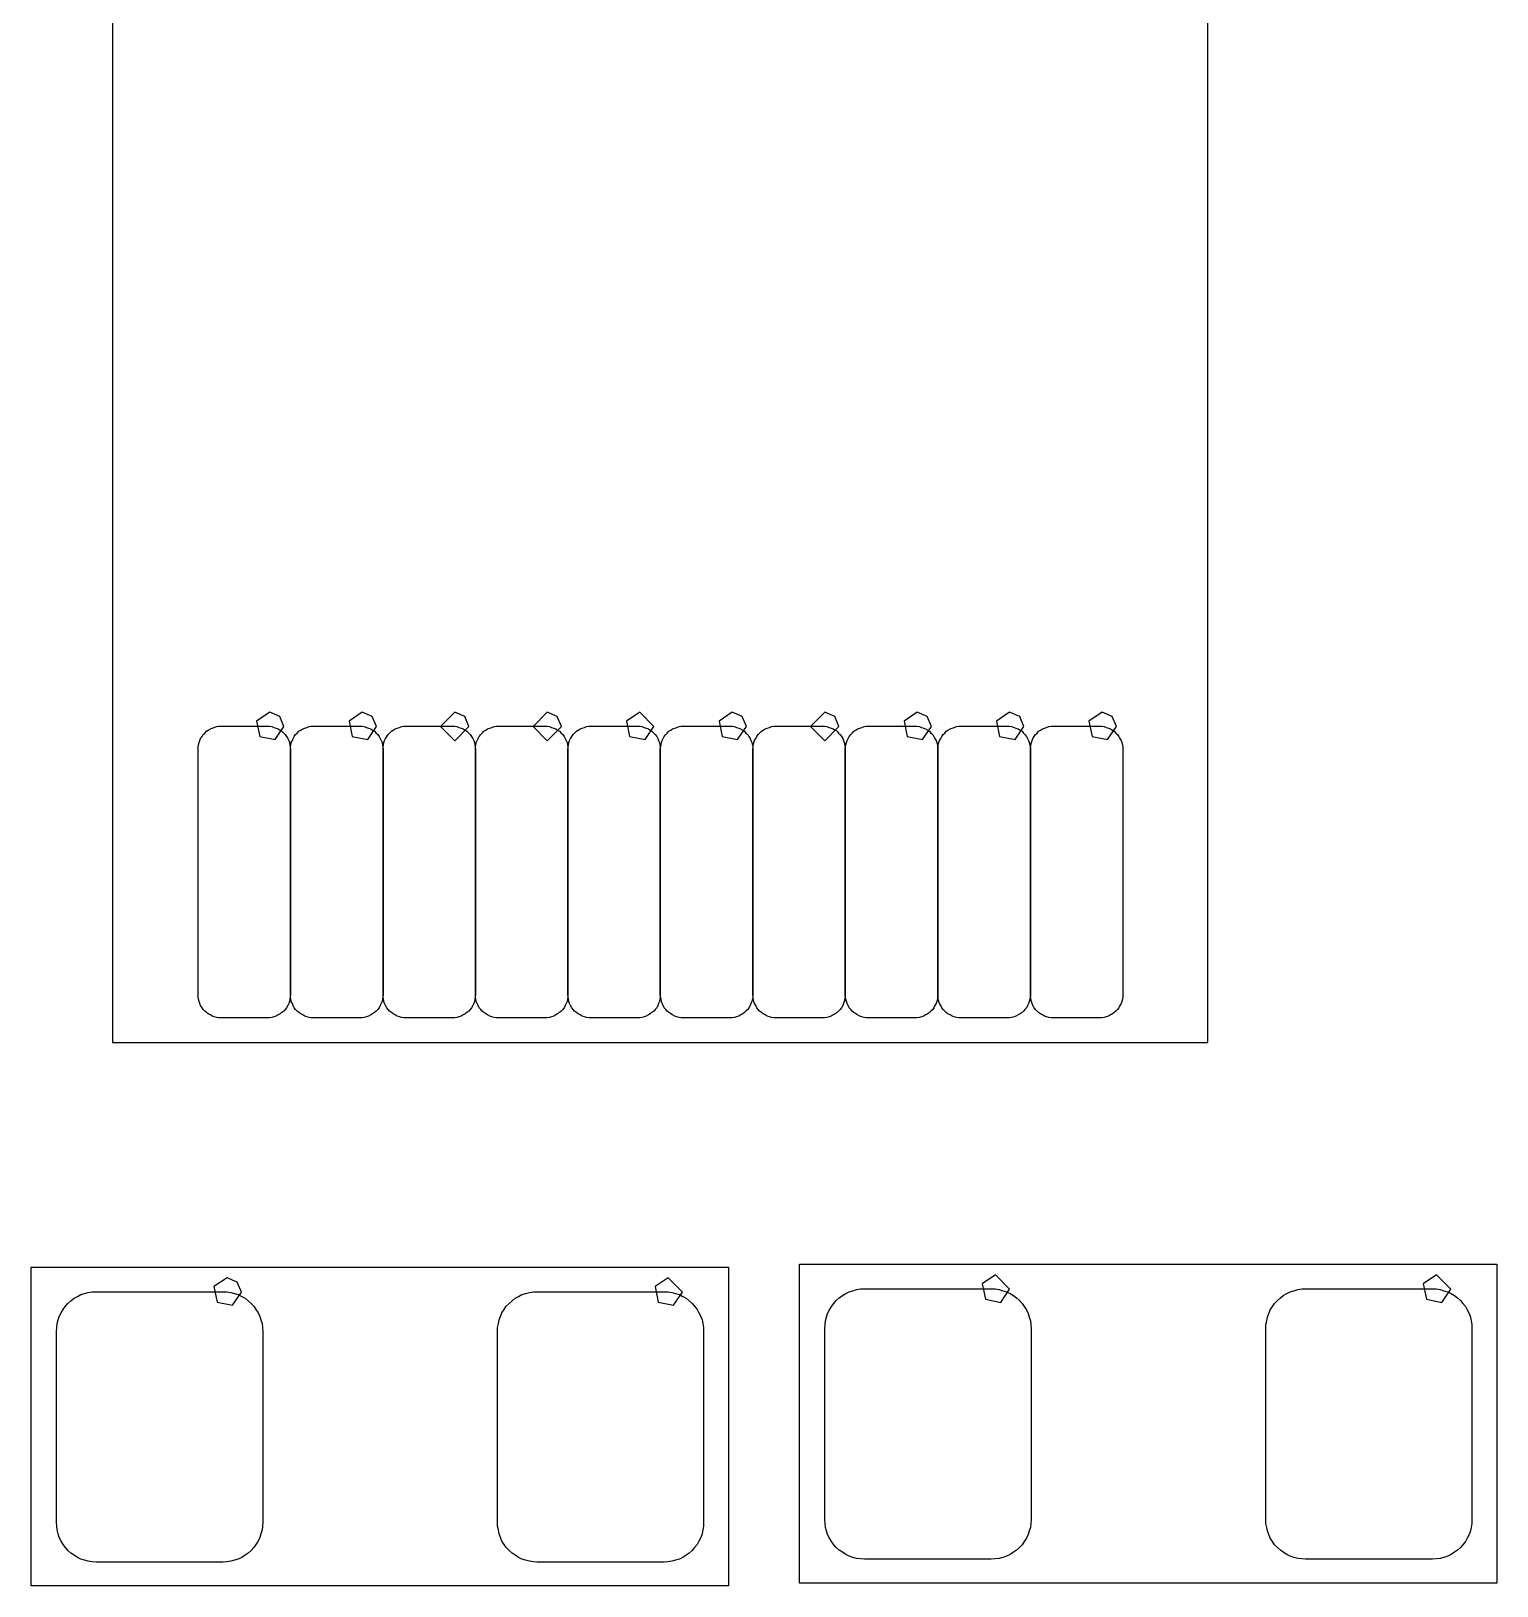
# Model space of a CAD drawing. Extents: x 114 to 258, y 8 to 198.
# Drawn here: x 138.73 to 149.03, y 160.79 to 171.72 of the extents above; entities that cross this region are included whole.
import ezdxf

# ---------------------------------------------------------------- set-up
doc = ezdxf.new("R2010")
doc.units = 0

msp = doc.modelspace()

# ---------------------------------------------------------------- linework, layer by layer
at = {"layer": 'Layer 1', "color": 7}
for points in [[(139.29868, 174.01012), (139.29868, 164.60958)], [(146.99742, 164.60958), (146.99742, 174.01012)], [(140.404596, 166.930556), (140.312208, 166.868824), (140.333885, 166.759845), (140.442864, 166.738168), (140.504596, 166.830556), (140.475307, 166.901267), (140.404596, 166.930556), (140.404596, 166.930556)], [(141.054582, 166.930556), (140.962194, 166.868824), (140.983871, 166.759845), (141.09285, 166.738168), (141.154582, 166.830556), (141.125293, 166.901267), (141.054582, 166.930556), (141.054582, 166.930556)], [(141.704822, 166.930556), (141.604822, 166.830556), (141.704822, 166.730556), (141.804822, 166.830556), (141.775533, 166.901267), (141.704822, 166.930556), (141.704822, 166.930556)], [(142.354808, 166.930556), (142.254808, 166.830556), (142.354808, 166.730556), (142.454808, 166.830556), (142.425519, 166.901267), (142.354808, 166.930556), (142.354808, 166.930556)], [(143.004794, 166.930556), (142.912406, 166.868824), (142.934083, 166.759845), (143.043062, 166.738168), (143.104794, 166.830556), (143.004794, 166.930556), (143.004794, 166.930556)], [(143.65478, 166.930556), (143.562392, 166.868824), (143.584069, 166.759845), (143.693048, 166.738168), (143.75478, 166.830556), (143.725491, 166.901267), (143.65478, 166.930556), (143.65478, 166.930556)], [(144.304766, 166.930556), (144.204766, 166.830556), (144.304766, 166.730556), (144.404766, 166.830556), (144.375477, 166.901267), (144.304766, 166.930556), (144.304766, 166.930556)], [(144.954752, 166.930556), (144.862364, 166.868824), (144.884041, 166.759845), (144.99302, 166.738168), (145.054752, 166.830556), (145.025463, 166.901267), (144.954752, 166.930556), (144.954752, 166.930556)], [(145.604738, 166.930556), (145.51235, 166.868824), (145.534027, 166.759845), (145.643006, 166.738168), (145.704738, 166.830556), (145.675449, 166.901267), (145.604738, 166.930556), (145.604738, 166.930556)], [(146.254724, 166.930556), (146.162336, 166.868824), (146.184013, 166.759845), (146.292992, 166.738168), (146.354724, 166.830556), (146.325435, 166.901267), (146.254724, 166.930556), (146.254724, 166.930556)], [(139.93622, 166.77366), (139.94892, 166.78382)], [(139.94892, 166.78382), (139.95908, 166.79652)], [(139.95908, 166.79652), (139.97178, 166.80414)], [(139.97178, 166.80414), (139.98702, 166.8143)], [(139.98702, 166.8143), (139.99972, 166.81938)], [(139.99972, 166.81938), (140.01496, 166.82446)], [(140.01496, 166.82446), (140.0302, 166.82954)], [(140.0302, 166.82954), (140.04544, 166.83208)], [(140.04544, 166.83208), (140.06322, 166.83208)], [(140.06322, 166.83208), (140.38834, 166.83208)], [(140.38834, 166.83208), (140.40358, 166.83208)], [(140.40358, 166.83208), (140.41882, 166.82954)], [(140.41882, 166.82954), (140.43406, 166.82446)], [(140.43406, 166.82446), (140.4493, 166.81938)], [(140.4493, 166.81938), (140.46454, 166.8143)], [(140.46454, 166.8143), (140.47724, 166.80414)], [(140.47724, 166.80414), (140.48994, 166.79652)], [(140.48994, 166.79652), (140.50264, 166.78382)], [(140.50264, 166.78382), (140.5128, 166.77366)], [(140.58646, 166.77366), (140.59662, 166.78382)], [(140.59662, 166.78382), (140.60932, 166.79652)], [(140.60932, 166.79652), (140.62202, 166.80414)], [(140.62202, 166.80414), (140.63726, 166.8143)], [(140.63726, 166.8143), (140.64996, 166.81938)], [(140.64996, 166.81938), (140.6652, 166.82446)], [(140.6652, 166.82446), (140.68044, 166.82954)], [(140.68044, 166.82954), (140.69568, 166.83208)], [(140.69568, 166.83208), (140.71346, 166.83208)], [(140.71346, 166.83208), (141.03858, 166.83208)], [(141.03858, 166.83208), (141.05382, 166.83208)], [(141.05382, 166.83208), (141.06906, 166.82954)], [(141.06906, 166.82954), (141.0843, 166.82446)], [(141.0843, 166.82446), (141.09954, 166.81938)], [(141.09954, 166.81938), (141.11478, 166.8143)], [(141.11478, 166.8143), (141.12748, 166.80414)], [(141.12748, 166.80414), (141.14018, 166.79652)], [(141.14018, 166.79652), (141.15288, 166.78382)], [(141.15288, 166.78382), (141.16304, 166.77366)], [(141.2367, 166.77366), (141.24686, 166.78382)], [(141.24686, 166.78382), (141.25956, 166.79652)], [(141.25956, 166.79652), (141.27226, 166.80414)], [(141.27226, 166.80414), (141.28496, 166.8143)], [(141.28496, 166.8143), (141.3002, 166.81938)], [(141.3002, 166.81938), (141.31544, 166.82446)], [(141.31544, 166.82446), (141.33068, 166.82954)], [(141.33068, 166.82954), (141.34592, 166.83208)], [(141.34592, 166.83208), (141.3637, 166.83208)], [(141.3637, 166.83208), (141.68882, 166.83208)], [(141.68882, 166.83208), (141.70406, 166.83208)], [(141.70406, 166.83208), (141.7193, 166.82954)], [(141.7193, 166.82954), (141.73454, 166.82446)], [(141.73454, 166.82446), (141.74978, 166.81938)], [(141.74978, 166.81938), (141.76502, 166.8143)], [(141.76502, 166.8143), (141.77772, 166.80414)], [(141.77772, 166.80414), (141.79042, 166.79652)], [(141.79042, 166.79652), (141.80312, 166.78382)], [(141.80312, 166.78382), (141.81328, 166.77366)], [(141.88694, 166.77366), (141.8971, 166.78382)], [(141.8971, 166.78382), (141.9098, 166.79652)], [(141.9098, 166.79652), (141.9225, 166.80414)], [(141.9225, 166.80414), (141.9352, 166.8143)], [(141.9352, 166.8143), (141.95044, 166.81938)], [(141.95044, 166.81938), (141.96568, 166.82446)], [(141.96568, 166.82446), (141.98092, 166.82954)], [(141.98092, 166.82954), (141.99616, 166.83208)], [(141.99616, 166.83208), (142.0114, 166.83208)], [(142.0114, 166.83208), (142.33652, 166.83208)], [(142.33652, 166.83208), (142.3543, 166.83208)], [(142.3543, 166.83208), (142.36954, 166.82954)], [(142.36954, 166.82954), (142.38478, 166.82446)], [(142.38478, 166.82446), (142.40002, 166.81938)], [(142.40002, 166.81938), (142.41526, 166.8143)], [(142.41526, 166.8143), (142.42796, 166.80414)], [(142.42796, 166.80414), (142.44066, 166.79652)], [(142.44066, 166.79652), (142.45336, 166.78382)], [(142.45336, 166.78382), (142.46352, 166.77366)], [(142.53718, 166.77366), (142.54734, 166.78382)], [(142.54734, 166.78382), (142.56004, 166.79652)], [(142.56004, 166.79652), (142.57274, 166.80414)], [(142.57274, 166.80414), (142.58544, 166.8143)], [(142.58544, 166.8143), (142.60068, 166.81938)], [(142.60068, 166.81938), (142.61592, 166.82446)], [(142.61592, 166.82446), (142.63116, 166.82954)], [(142.63116, 166.82954), (142.6464, 166.83208)], [(142.6464, 166.83208), (142.66164, 166.83208)], [(142.66164, 166.83208), (142.98676, 166.83208)], [(142.98676, 166.83208), (143.00454, 166.83208)], [(143.00454, 166.83208), (143.01978, 166.82954)], [(143.01978, 166.82954), (143.03502, 166.82446)], [(143.03502, 166.82446), (143.05026, 166.81938)], [(143.05026, 166.81938), (143.0655, 166.8143)], [(143.0655, 166.8143), (143.0782, 166.80414)], [(143.0782, 166.80414), (143.0909, 166.79652)], [(143.0909, 166.79652), (143.1036, 166.78382)], [(143.1036, 166.78382), (143.11376, 166.77366)], [(143.18742, 166.77366), (143.19758, 166.78382)], [(143.19758, 166.78382), (143.21028, 166.79652)], [(143.21028, 166.79652), (143.22298, 166.80414)], [(143.22298, 166.80414), (143.23568, 166.8143)], [(143.23568, 166.8143), (143.25092, 166.81938)], [(143.25092, 166.81938), (143.26616, 166.82446)], [(143.26616, 166.82446), (143.2814, 166.82954)], [(143.2814, 166.82954), (143.29664, 166.83208)], [(143.29664, 166.83208), (143.31188, 166.83208)], [(143.31188, 166.83208), (143.637, 166.83208)], [(143.637, 166.83208), (143.65478, 166.83208)], [(143.65478, 166.83208), (143.67002, 166.82954)], [(143.67002, 166.82954), (143.68526, 166.82446)], [(143.68526, 166.82446), (143.7005, 166.81938)], [(143.7005, 166.81938), (143.7132, 166.8143)], [(143.7132, 166.8143), (143.72844, 166.80414)], [(143.72844, 166.80414), (143.74114, 166.79652)], [(143.74114, 166.79652), (143.7513, 166.78382)], [(143.7513, 166.78382), (143.764, 166.77366)], [(143.83766, 166.77366), (143.84782, 166.78382)], [(143.84782, 166.78382), (143.86052, 166.79652)], [(143.86052, 166.79652), (143.87322, 166.80414)], [(143.87322, 166.80414), (143.88592, 166.8143)], [(143.88592, 166.8143), (143.90116, 166.81938)], [(143.90116, 166.81938), (143.9164, 166.82446)], [(143.9164, 166.82446), (143.93164, 166.82954)], [(143.93164, 166.82954), (143.94688, 166.83208)], [(143.94688, 166.83208), (143.96212, 166.83208)], [(143.96212, 166.83208), (144.28724, 166.83208)], [(144.28724, 166.83208), (144.30248, 166.83208)], [(144.30248, 166.83208), (144.32026, 166.82954)], [(144.32026, 166.82954), (144.3355, 166.82446)], [(144.3355, 166.82446), (144.35074, 166.81938)], [(144.35074, 166.81938), (144.36344, 166.8143)], [(144.36344, 166.8143), (144.37868, 166.80414)], [(144.37868, 166.80414), (144.39138, 166.79652)], [(144.39138, 166.79652), (144.40154, 166.78382)], [(144.40154, 166.78382), (144.41424, 166.77366)], [(144.4879, 166.77366), (144.49806, 166.78382)], [(144.49806, 166.78382), (144.51076, 166.79652)], [(144.51076, 166.79652), (144.52346, 166.80414)], [(144.52346, 166.80414), (144.53616, 166.8143)], [(144.53616, 166.8143), (144.5514, 166.81938)], [(144.5514, 166.81938), (144.56664, 166.82446)], [(144.56664, 166.82446), (144.58188, 166.82954)], [(144.58188, 166.82954), (144.59712, 166.83208)], [(144.59712, 166.83208), (144.61236, 166.83208)], [(144.61236, 166.83208), (144.93748, 166.83208)], [(144.93748, 166.83208), (144.95272, 166.83208)], [(144.95272, 166.83208), (144.9705, 166.82954)], [(144.9705, 166.82954), (144.98574, 166.82446)], [(144.98574, 166.82446), (145.00098, 166.81938)], [(145.00098, 166.81938), (145.01368, 166.8143)], [(145.01368, 166.8143), (145.02892, 166.80414)], [(145.02892, 166.80414), (145.04162, 166.79652)], [(145.04162, 166.79652), (145.05178, 166.78382)], [(145.05178, 166.78382), (145.06448, 166.77366)], [(145.13814, 166.77366), (145.1483, 166.78382)], [(145.1483, 166.78382), (145.15846, 166.79652)], [(145.15846, 166.79652), (145.17116, 166.80414)], [(145.17116, 166.80414), (145.1864, 166.8143)], [(145.1864, 166.8143), (145.20164, 166.81938)], [(145.20164, 166.81938), (145.21434, 166.82446)], [(145.21434, 166.82446), (145.23212, 166.82954)], [(145.23212, 166.82954), (145.24736, 166.83208)], [(145.24736, 166.83208), (145.2626, 166.83208)], [(145.2626, 166.83208), (145.58772, 166.83208)], [(145.58772, 166.83208), (145.60296, 166.83208)], [(145.60296, 166.83208), (145.6182, 166.82954)], [(145.6182, 166.82954), (145.63598, 166.82446)], [(145.63598, 166.82446), (145.64868, 166.81938)], [(145.64868, 166.81938), (145.66392, 166.8143)], [(145.66392, 166.8143), (145.67916, 166.80414)], [(145.67916, 166.80414), (145.69186, 166.79652)], [(145.69186, 166.79652), (145.70202, 166.78382)], [(145.70202, 166.78382), (145.71218, 166.77366)], [(145.78584, 166.77366), (145.79854, 166.78382)], [(145.79854, 166.78382), (145.8087, 166.79652)], [(145.8087, 166.79652), (145.8214, 166.80414)], [(145.8214, 166.80414), (145.83664, 166.8143)], [(145.83664, 166.8143), (145.84934, 166.81938)], [(145.84934, 166.81938), (145.86458, 166.82446)], [(145.86458, 166.82446), (145.87982, 166.82954)], [(145.87982, 166.82954), (145.8976, 166.83208)], [(145.8976, 166.83208), (145.91284, 166.83208)], [(145.91284, 166.83208), (146.23796, 166.83208)], [(146.23796, 166.83208), (146.2532, 166.83208)], [(146.2532, 166.83208), (146.26844, 166.82954)], [(146.26844, 166.82954), (146.28368, 166.82446)], [(146.28368, 166.82446), (146.29892, 166.81938)], [(146.29892, 166.81938), (146.31416, 166.8143)], [(146.31416, 166.8143), (146.32686, 166.80414)], [(146.32686, 166.80414), (146.33956, 166.79652)], [(146.33956, 166.79652), (146.35226, 166.78382)], [(146.35226, 166.78382), (146.36242, 166.77366)], [(139.90066, 166.68476), (139.9032, 166.70254)], [(139.90066, 166.66952), (139.90066, 166.68476)], [(139.9032, 166.70254), (139.90828, 166.71778)], [(139.90828, 166.71778), (139.91336, 166.73302)], [(139.91336, 166.73302), (139.91844, 166.74572)], [(139.91844, 166.74572), (139.9286, 166.76096)], [(139.9286, 166.76096), (139.93622, 166.77366)], [(140.5128, 166.77366), (140.52296, 166.76096)], [(140.52296, 166.76096), (140.53058, 166.74572)], [(140.53058, 166.74572), (140.5382, 166.73302)], [(140.5382, 166.73302), (140.54328, 166.71778)], [(140.54328, 166.71778), (140.54582, 166.70254)], [(140.54582, 166.70254), (140.54836, 166.68476)], [(140.54836, 166.68476), (140.5509, 166.66952)], [(140.5509, 166.68476), (140.55344, 166.70254)], [(140.5509, 166.66952), (140.5509, 166.68476)], [(140.55344, 166.70254), (140.55598, 166.71778)], [(140.55598, 166.71778), (140.5636, 166.73302)], [(140.5636, 166.73302), (140.56868, 166.74572)], [(140.56868, 166.74572), (140.5763, 166.76096)], [(140.5763, 166.76096), (140.58646, 166.77366)], [(141.16304, 166.77366), (141.1732, 166.76096)], [(141.1732, 166.76096), (141.18082, 166.74572)], [(141.18082, 166.74572), (141.18844, 166.73302)], [(141.18844, 166.73302), (141.19352, 166.71778)], [(141.19352, 166.71778), (141.19606, 166.70254)], [(141.19606, 166.70254), (141.1986, 166.68476)], [(141.1986, 166.68476), (141.20114, 166.66952)], [(141.20114, 166.68476), (141.20368, 166.70254)], [(141.20114, 166.66952), (141.20114, 166.68476)], [(141.20368, 166.70254), (141.20622, 166.71778)], [(141.20622, 166.71778), (141.2113, 166.73302)], [(141.2113, 166.73302), (141.21892, 166.74572)], [(141.21892, 166.74572), (141.22654, 166.76096)], [(141.22654, 166.76096), (141.2367, 166.77366)], [(141.81328, 166.77366), (141.82344, 166.76096)], [(141.82344, 166.76096), (141.83106, 166.74572)], [(141.83106, 166.74572), (141.83868, 166.73302)], [(141.83868, 166.73302), (141.84376, 166.71778)], [(141.84376, 166.71778), (141.8463, 166.70254)], [(141.8463, 166.70254), (141.84884, 166.68476)], [(141.84884, 166.68476), (141.85138, 166.66952)], [(141.85138, 166.68476), (141.85392, 166.70254)], [(141.85138, 166.66952), (141.85138, 166.68476)], [(141.85392, 166.70254), (141.85646, 166.71778)], [(141.85646, 166.71778), (141.86154, 166.73302)], [(141.86154, 166.73302), (141.86916, 166.74572)], [(141.86916, 166.74572), (141.87678, 166.76096)], [(141.87678, 166.76096), (141.88694, 166.77366)], [(142.46352, 166.77366), (142.47368, 166.76096)], [(142.47368, 166.76096), (142.4813, 166.74572)], [(142.4813, 166.74572), (142.48892, 166.73302)], [(142.48892, 166.73302), (142.494, 166.71778)], [(142.494, 166.71778), (142.49654, 166.70254)], [(142.49654, 166.70254), (142.49908, 166.68476)], [(142.49908, 166.66952), (142.50162, 166.68476)], [(142.49908, 166.68476), (142.49908, 166.66952)], [(142.50162, 166.68476), (142.50416, 166.70254)], [(142.50416, 166.70254), (142.5067, 166.71778)], [(142.5067, 166.71778), (142.51178, 166.73302)], [(142.51178, 166.73302), (142.5194, 166.74572)], [(142.5194, 166.74572), (142.52702, 166.76096)], [(142.52702, 166.76096), (142.53718, 166.77366)], [(143.11376, 166.77366), (143.12392, 166.76096)], [(143.12392, 166.76096), (143.13154, 166.74572)], [(143.13154, 166.74572), (143.13662, 166.73302)], [(143.13662, 166.73302), (143.14424, 166.71778)], [(143.14424, 166.71778), (143.14678, 166.70254)], [(143.14678, 166.70254), (143.14932, 166.68476)], [(143.14932, 166.66952), (143.15186, 166.68476)], [(143.14932, 166.68476), (143.14932, 166.66952)], [(143.15186, 166.68476), (143.1544, 166.70254)], [(143.1544, 166.70254), (143.15694, 166.71778)], [(143.15694, 166.71778), (143.16202, 166.73302)], [(143.16202, 166.73302), (143.16964, 166.74572)], [(143.16964, 166.74572), (143.17726, 166.76096)], [(143.17726, 166.76096), (143.18742, 166.77366)], [(143.764, 166.77366), (143.77162, 166.76096)], [(143.77162, 166.76096), (143.78178, 166.74572)], [(143.78178, 166.74572), (143.78686, 166.73302)], [(143.78686, 166.73302), (143.79194, 166.71778)], [(143.79194, 166.71778), (143.79702, 166.70254)], [(143.79702, 166.70254), (143.79956, 166.68476)], [(143.79956, 166.66952), (143.8021, 166.68476)], [(143.79956, 166.68476), (143.79956, 166.66952)], [(143.8021, 166.70254), (143.80718, 166.71778)], [(143.8021, 166.68476), (143.8021, 166.70254)], [(143.80718, 166.71778), (143.81226, 166.73302)], [(143.81226, 166.73302), (143.81988, 166.74572)], [(143.81988, 166.74572), (143.8275, 166.76096)], [(143.8275, 166.76096), (143.83766, 166.77366)], [(144.41424, 166.77366), (144.42186, 166.76096)], [(144.42186, 166.76096), (144.43202, 166.74572)], [(144.43202, 166.74572), (144.4371, 166.73302)], [(144.4371, 166.73302), (144.44218, 166.71778)], [(144.44218, 166.71778), (144.44726, 166.70254)], [(144.44726, 166.70254), (144.4498, 166.68476)], [(144.4498, 166.68476), (144.45234, 166.70254)], [(144.4498, 166.68476), (144.4498, 166.66952)], [(144.4498, 166.66952), (144.4498, 166.68476)], [(144.45234, 166.70254), (144.45742, 166.71778)], [(144.45742, 166.71778), (144.4625, 166.73302)], [(144.4625, 166.73302), (144.47012, 166.74572)], [(144.47012, 166.74572), (144.47774, 166.76096)], [(144.47774, 166.76096), (144.4879, 166.77366)], [(145.06448, 166.77366), (145.0721, 166.76096)], [(145.0721, 166.76096), (145.07972, 166.74572)], [(145.07972, 166.74572), (145.08734, 166.73302)], [(145.08734, 166.73302), (145.09242, 166.71778)], [(145.09242, 166.71778), (145.0975, 166.70254)], [(145.0975, 166.70254), (145.10004, 166.68476)], [(145.10004, 166.68476), (145.10258, 166.70254)], [(145.10004, 166.68476), (145.10004, 166.66952)], [(145.10004, 166.66952), (145.10004, 166.68476)], [(145.10258, 166.70254), (145.10766, 166.71778)], [(145.10766, 166.71778), (145.11274, 166.73302)], [(145.11274, 166.73302), (145.12036, 166.74572)], [(145.12036, 166.74572), (145.12798, 166.76096)], [(145.12798, 166.76096), (145.13814, 166.77366)], [(145.71218, 166.77366), (145.72234, 166.76096)], [(145.72234, 166.76096), (145.72996, 166.74572)], [(145.72996, 166.74572), (145.73758, 166.73302)], [(145.73758, 166.73302), (145.74266, 166.71778)], [(145.74266, 166.71778), (145.74774, 166.70254)], [(145.74774, 166.70254), (145.75028, 166.68476)], [(145.75028, 166.68476), (145.75282, 166.70254)], [(145.75028, 166.66952), (145.75028, 166.68476)], [(145.75028, 166.68476), (145.75028, 166.66952)], [(145.75282, 166.70254), (145.7579, 166.71778)], [(145.7579, 166.71778), (145.76298, 166.73302)], [(145.76298, 166.73302), (145.76806, 166.74572)], [(145.76806, 166.74572), (145.77822, 166.76096)], [(145.77822, 166.76096), (145.78584, 166.77366)], [(146.36242, 166.77366), (146.37258, 166.76096)], [(146.37258, 166.76096), (146.3802, 166.74572)], [(146.3802, 166.74572), (146.38782, 166.73302)], [(146.38782, 166.73302), (146.3929, 166.71778)], [(146.3929, 166.71778), (146.39798, 166.70254)], [(146.39798, 166.70254), (146.40052, 166.68476)], [(146.40052, 166.68476), (146.40052, 166.66952)], [(139.90066, 164.94486), (139.90066, 166.66952)], [(140.5509, 164.94486), (140.5509, 166.66952)], [(140.5509, 166.66952), (140.5509, 164.94486)], [(141.20114, 166.66952), (141.20114, 164.94486)], [(141.20114, 164.94486), (141.20114, 166.66952)], [(141.85138, 164.94486), (141.85138, 166.66952)], [(141.85138, 166.66952), (141.85138, 164.94486)], [(142.49908, 164.94486), (142.49908, 166.66952)], [(142.49908, 166.66952), (142.49908, 164.94486)], [(143.14932, 164.94486), (143.14932, 166.66952)], [(143.14932, 166.66952), (143.14932, 164.94486)], [(143.79956, 164.94486), (143.79956, 166.66952)], [(143.79956, 166.66952), (143.79956, 164.94486)], [(144.4498, 166.66952), (144.4498, 164.94486)], [(144.4498, 164.94486), (144.4498, 166.66952)], [(145.10004, 166.66952), (145.10004, 164.94486)], [(145.10004, 164.94486), (145.10004, 166.66952)], [(145.75028, 164.94486), (145.75028, 166.66952)], [(145.75028, 166.66952), (145.75028, 164.94486)], [(146.40052, 166.66952), (146.40052, 164.94486)], [(139.90066, 164.92962), (139.90066, 164.94486)], [(139.9032, 164.91438), (139.90066, 164.92962)], [(140.54836, 164.92962), (140.54582, 164.91438)], [(140.5509, 164.94486), (140.54836, 164.92962)], [(140.5509, 164.92962), (140.5509, 164.94486)], [(140.55344, 164.91438), (140.5509, 164.92962)], [(141.1986, 164.92962), (141.19606, 164.91438)], [(141.20114, 164.94486), (141.1986, 164.92962)], [(141.20114, 164.92962), (141.20114, 164.94486)], [(141.20368, 164.91438), (141.20114, 164.92962)], [(141.84884, 164.92962), (141.8463, 164.91438)], [(141.85138, 164.94486), (141.84884, 164.92962)], [(141.85138, 164.92962), (141.85138, 164.94486)], [(141.85392, 164.91438), (141.85138, 164.92962)], [(142.49908, 164.92962), (142.49654, 164.91438)], [(142.50162, 164.92962), (142.49908, 164.94486)], [(142.49908, 164.94486), (142.49908, 164.92962)], [(142.50416, 164.91438), (142.50162, 164.92962)], [(143.14932, 164.92962), (143.14678, 164.91438)], [(143.15186, 164.92962), (143.14932, 164.94486)], [(143.14932, 164.94486), (143.14932, 164.92962)], [(143.1544, 164.91438), (143.15186, 164.92962)], [(143.79956, 164.92962), (143.79702, 164.91438)], [(143.8021, 164.92962), (143.79956, 164.94486)], [(143.79956, 164.94486), (143.79956, 164.92962)], [(143.8021, 164.91438), (143.8021, 164.92962)], [(144.4498, 164.92962), (144.44726, 164.91438)], [(144.4498, 164.94486), (144.4498, 164.92962)], [(144.4498, 164.92962), (144.4498, 164.94486)], [(144.45234, 164.91438), (144.4498, 164.92962)], [(145.10004, 164.92962), (145.0975, 164.91438)], [(145.10004, 164.94486), (145.10004, 164.92962)], [(145.10004, 164.92962), (145.10004, 164.94486)], [(145.10258, 164.91438), (145.10004, 164.92962)], [(145.75028, 164.92962), (145.74774, 164.91438)], [(145.75028, 164.92962), (145.75028, 164.94486)], [(145.75028, 164.94486), (145.75028, 164.92962)], [(145.75282, 164.91438), (145.75028, 164.92962)], [(146.40052, 164.92962), (146.39798, 164.91438)], [(146.40052, 164.94486), (146.40052, 164.92962)], [(139.90828, 164.8966), (139.9032, 164.91438)], [(139.91336, 164.8839), (139.90828, 164.8966)], [(139.91844, 164.86866), (139.91336, 164.8839)], [(139.9286, 164.85342), (139.91844, 164.86866)], [(139.93622, 164.84072), (139.9286, 164.85342)], [(139.94892, 164.83056), (139.93622, 164.84072)], [(139.95908, 164.8204), (139.94892, 164.83056)], [(139.97178, 164.81024), (139.95908, 164.8204)], [(140.48994, 164.8204), (140.47724, 164.81024)], [(140.50264, 164.83056), (140.48994, 164.8204)], [(140.5128, 164.84072), (140.50264, 164.83056)], [(140.52296, 164.85342), (140.5128, 164.84072)], [(140.53058, 164.86866), (140.52296, 164.85342)], [(140.5382, 164.8839), (140.53058, 164.86866)], [(140.54328, 164.8966), (140.5382, 164.8839)], [(140.54582, 164.91438), (140.54328, 164.8966)], [(140.55598, 164.8966), (140.55344, 164.91438)], [(140.5636, 164.8839), (140.55598, 164.8966)], [(140.56868, 164.86866), (140.5636, 164.8839)], [(140.5763, 164.85342), (140.56868, 164.86866)], [(140.58646, 164.84072), (140.5763, 164.85342)], [(140.59662, 164.83056), (140.58646, 164.84072)], [(140.60932, 164.8204), (140.59662, 164.83056)], [(140.62202, 164.81024), (140.60932, 164.8204)], [(141.14018, 164.8204), (141.12748, 164.81024)], [(141.15288, 164.83056), (141.14018, 164.8204)], [(141.16304, 164.84072), (141.15288, 164.83056)], [(141.1732, 164.85342), (141.16304, 164.84072)], [(141.18082, 164.86866), (141.1732, 164.85342)], [(141.18844, 164.8839), (141.18082, 164.86866)], [(141.19352, 164.8966), (141.18844, 164.8839)], [(141.19606, 164.91438), (141.19352, 164.8966)], [(141.20622, 164.8966), (141.20368, 164.91438)], [(141.2113, 164.8839), (141.20622, 164.8966)], [(141.21892, 164.86866), (141.2113, 164.8839)], [(141.22654, 164.85342), (141.21892, 164.86866)], [(141.2367, 164.84072), (141.22654, 164.85342)], [(141.24686, 164.83056), (141.2367, 164.84072)], [(141.25956, 164.8204), (141.24686, 164.83056)], [(141.27226, 164.81024), (141.25956, 164.8204)], [(141.79042, 164.8204), (141.77772, 164.81024)], [(141.80312, 164.83056), (141.79042, 164.8204)], [(141.81328, 164.84072), (141.80312, 164.83056)], [(141.82344, 164.85342), (141.81328, 164.84072)], [(141.83106, 164.86866), (141.82344, 164.85342)], [(141.83868, 164.8839), (141.83106, 164.86866)], [(141.84376, 164.8966), (141.83868, 164.8839)], [(141.8463, 164.91438), (141.84376, 164.8966)], [(141.85646, 164.8966), (141.85392, 164.91438)], [(141.86154, 164.8839), (141.85646, 164.8966)], [(141.86916, 164.86866), (141.86154, 164.8839)], [(141.87678, 164.85342), (141.86916, 164.86866)], [(141.88694, 164.84072), (141.87678, 164.85342)], [(141.8971, 164.83056), (141.88694, 164.84072)], [(141.9098, 164.8204), (141.8971, 164.83056)], [(141.9225, 164.81024), (141.9098, 164.8204)], [(142.44066, 164.8204), (142.42796, 164.81024)], [(142.45336, 164.83056), (142.44066, 164.8204)], [(142.46352, 164.84072), (142.45336, 164.83056)], [(142.47368, 164.85342), (142.46352, 164.84072)], [(142.4813, 164.86866), (142.47368, 164.85342)], [(142.48892, 164.8839), (142.4813, 164.86866)], [(142.494, 164.8966), (142.48892, 164.8839)], [(142.49654, 164.91438), (142.494, 164.8966)], [(142.5067, 164.8966), (142.50416, 164.91438)], [(142.51178, 164.8839), (142.5067, 164.8966)], [(142.5194, 164.86866), (142.51178, 164.8839)], [(142.52702, 164.85342), (142.5194, 164.86866)], [(142.53718, 164.84072), (142.52702, 164.85342)], [(142.54734, 164.83056), (142.53718, 164.84072)], [(142.56004, 164.8204), (142.54734, 164.83056)], [(142.57274, 164.81024), (142.56004, 164.8204)], [(143.0909, 164.8204), (143.0782, 164.81024)], [(143.1036, 164.83056), (143.0909, 164.8204)], [(143.11376, 164.84072), (143.1036, 164.83056)], [(143.12392, 164.85342), (143.11376, 164.84072)], [(143.13154, 164.86866), (143.12392, 164.85342)], [(143.13662, 164.8839), (143.13154, 164.86866)], [(143.14424, 164.8966), (143.13662, 164.8839)], [(143.14678, 164.91438), (143.14424, 164.8966)], [(143.15694, 164.8966), (143.1544, 164.91438)], [(143.16202, 164.8839), (143.15694, 164.8966)], [(143.16964, 164.86866), (143.16202, 164.8839)], [(143.17726, 164.85342), (143.16964, 164.86866)], [(143.18742, 164.84072), (143.17726, 164.85342)], [(143.19758, 164.83056), (143.18742, 164.84072)], [(143.21028, 164.8204), (143.19758, 164.83056)], [(143.22298, 164.81024), (143.21028, 164.8204)], [(143.74114, 164.8204), (143.72844, 164.81024)], [(143.7513, 164.83056), (143.74114, 164.8204)], [(143.764, 164.84072), (143.7513, 164.83056)], [(143.77162, 164.85342), (143.764, 164.84072)], [(143.78178, 164.86866), (143.77162, 164.85342)], [(143.78686, 164.8839), (143.78178, 164.86866)], [(143.79194, 164.8966), (143.78686, 164.8839)], [(143.79702, 164.91438), (143.79194, 164.8966)], [(143.80718, 164.8966), (143.8021, 164.91438)], [(143.81226, 164.8839), (143.80718, 164.8966)], [(143.81988, 164.86866), (143.81226, 164.8839)], [(143.8275, 164.85342), (143.81988, 164.86866)], [(143.83766, 164.84072), (143.8275, 164.85342)], [(143.84782, 164.83056), (143.83766, 164.84072)], [(143.86052, 164.8204), (143.84782, 164.83056)], [(143.87322, 164.81024), (143.86052, 164.8204)], [(144.39138, 164.8204), (144.37868, 164.81024)], [(144.40154, 164.83056), (144.39138, 164.8204)], [(144.41424, 164.84072), (144.40154, 164.83056)], [(144.42186, 164.85342), (144.41424, 164.84072)], [(144.43202, 164.86866), (144.42186, 164.85342)], [(144.4371, 164.8839), (144.43202, 164.86866)], [(144.44218, 164.8966), (144.4371, 164.8839)], [(144.44726, 164.91438), (144.44218, 164.8966)], [(144.45742, 164.8966), (144.45234, 164.91438)], [(144.4625, 164.8839), (144.45742, 164.8966)], [(144.47012, 164.86866), (144.4625, 164.8839)], [(144.47774, 164.85342), (144.47012, 164.86866)], [(144.4879, 164.84072), (144.47774, 164.85342)], [(144.49806, 164.83056), (144.4879, 164.84072)], [(144.51076, 164.8204), (144.49806, 164.83056)], [(144.52346, 164.81024), (144.51076, 164.8204)], [(145.04162, 164.8204), (145.02892, 164.81024)], [(145.05178, 164.83056), (145.04162, 164.8204)], [(145.06448, 164.84072), (145.05178, 164.83056)], [(145.0721, 164.85342), (145.06448, 164.84072)], [(145.07972, 164.86866), (145.0721, 164.85342)], [(145.08734, 164.8839), (145.07972, 164.86866)], [(145.09242, 164.8966), (145.08734, 164.8839)], [(145.0975, 164.91438), (145.09242, 164.8966)], [(145.10766, 164.8966), (145.10258, 164.91438)], [(145.11274, 164.8839), (145.10766, 164.8966)], [(145.12036, 164.86866), (145.11274, 164.8839)], [(145.12798, 164.85342), (145.12036, 164.86866)], [(145.13814, 164.84072), (145.12798, 164.85342)], [(145.1483, 164.83056), (145.13814, 164.84072)], [(145.15846, 164.8204), (145.1483, 164.83056)], [(145.17116, 164.81024), (145.15846, 164.8204)], [(145.69186, 164.8204), (145.67916, 164.81024)], [(145.70202, 164.83056), (145.69186, 164.8204)], [(145.71218, 164.84072), (145.70202, 164.83056)], [(145.72234, 164.85342), (145.71218, 164.84072)], [(145.72996, 164.86866), (145.72234, 164.85342)], [(145.73758, 164.8839), (145.72996, 164.86866)], [(145.74266, 164.8966), (145.73758, 164.8839)], [(145.74774, 164.91438), (145.74266, 164.8966)], [(145.7579, 164.8966), (145.75282, 164.91438)], [(145.76298, 164.8839), (145.7579, 164.8966)], [(145.76806, 164.86866), (145.76298, 164.8839)], [(145.77822, 164.85342), (145.76806, 164.86866)], [(145.78584, 164.84072), (145.77822, 164.85342)], [(145.79854, 164.83056), (145.78584, 164.84072)], [(145.8087, 164.8204), (145.79854, 164.83056)], [(145.8214, 164.81024), (145.8087, 164.8204)], [(146.33956, 164.8204), (146.32686, 164.81024)], [(146.35226, 164.83056), (146.33956, 164.8204)], [(146.36242, 164.84072), (146.35226, 164.83056)], [(146.37258, 164.85342), (146.36242, 164.84072)], [(146.3802, 164.86866), (146.37258, 164.85342)], [(146.38782, 164.8839), (146.3802, 164.86866)], [(146.3929, 164.8966), (146.38782, 164.8839)], [(146.39798, 164.91438), (146.3929, 164.8966)], [(139.98702, 164.80262), (139.97178, 164.81024)], [(139.99972, 164.795), (139.98702, 164.80262)], [(140.01496, 164.78992), (139.99972, 164.795)], [(140.0302, 164.78484), (140.01496, 164.78992)], [(140.04544, 164.7823), (140.0302, 164.78484)], [(140.06322, 164.7823), (140.04544, 164.7823)], [(140.38834, 164.7823), (140.06322, 164.7823)], [(140.40358, 164.7823), (140.38834, 164.7823)], [(140.41882, 164.78484), (140.40358, 164.7823)], [(140.43406, 164.78992), (140.41882, 164.78484)], [(140.4493, 164.795), (140.43406, 164.78992)], [(140.46454, 164.80262), (140.4493, 164.795)], [(140.47724, 164.81024), (140.46454, 164.80262)], [(140.63726, 164.80262), (140.62202, 164.81024)], [(140.64996, 164.795), (140.63726, 164.80262)], [(140.6652, 164.78992), (140.64996, 164.795)], [(140.68044, 164.78484), (140.6652, 164.78992)], [(140.69568, 164.7823), (140.68044, 164.78484)], [(140.71346, 164.7823), (140.69568, 164.7823)], [(141.03858, 164.7823), (140.71346, 164.7823)], [(141.05382, 164.7823), (141.03858, 164.7823)], [(141.06906, 164.78484), (141.05382, 164.7823)], [(141.0843, 164.78992), (141.06906, 164.78484)], [(141.09954, 164.795), (141.0843, 164.78992)], [(141.11478, 164.80262), (141.09954, 164.795)], [(141.12748, 164.81024), (141.11478, 164.80262)], [(141.28496, 164.80262), (141.27226, 164.81024)], [(141.3002, 164.795), (141.28496, 164.80262)], [(141.31544, 164.78992), (141.3002, 164.795)], [(141.33068, 164.78484), (141.31544, 164.78992)], [(141.34592, 164.7823), (141.33068, 164.78484)], [(141.3637, 164.7823), (141.34592, 164.7823)], [(141.68882, 164.7823), (141.3637, 164.7823)], [(141.70406, 164.7823), (141.68882, 164.7823)], [(141.7193, 164.78484), (141.70406, 164.7823)], [(141.73454, 164.78992), (141.7193, 164.78484)], [(141.74978, 164.795), (141.73454, 164.78992)], [(141.76502, 164.80262), (141.74978, 164.795)], [(141.77772, 164.81024), (141.76502, 164.80262)], [(141.9352, 164.80262), (141.9225, 164.81024)], [(141.95044, 164.795), (141.9352, 164.80262)], [(141.96568, 164.78992), (141.95044, 164.795)], [(141.98092, 164.78484), (141.96568, 164.78992)], [(141.99616, 164.7823), (141.98092, 164.78484)], [(142.0114, 164.7823), (141.99616, 164.7823)], [(142.33652, 164.7823), (142.0114, 164.7823)], [(142.3543, 164.7823), (142.33652, 164.7823)], [(142.36954, 164.78484), (142.3543, 164.7823)], [(142.38478, 164.78992), (142.36954, 164.78484)], [(142.40002, 164.795), (142.38478, 164.78992)], [(142.41526, 164.80262), (142.40002, 164.795)], [(142.42796, 164.81024), (142.41526, 164.80262)], [(142.58544, 164.80262), (142.57274, 164.81024)], [(142.60068, 164.795), (142.58544, 164.80262)], [(142.61592, 164.78992), (142.60068, 164.795)], [(142.63116, 164.78484), (142.61592, 164.78992)], [(142.6464, 164.7823), (142.63116, 164.78484)], [(142.66164, 164.7823), (142.6464, 164.7823)], [(142.98676, 164.7823), (142.66164, 164.7823)], [(143.00454, 164.7823), (142.98676, 164.7823)], [(143.01978, 164.78484), (143.00454, 164.7823)], [(143.03502, 164.78992), (143.01978, 164.78484)], [(143.05026, 164.795), (143.03502, 164.78992)], [(143.0655, 164.80262), (143.05026, 164.795)], [(143.0782, 164.81024), (143.0655, 164.80262)], [(143.23568, 164.80262), (143.22298, 164.81024)], [(143.25092, 164.795), (143.23568, 164.80262)], [(143.26616, 164.78992), (143.25092, 164.795)], [(143.2814, 164.78484), (143.26616, 164.78992)], [(143.29664, 164.7823), (143.2814, 164.78484)], [(143.31188, 164.7823), (143.29664, 164.7823)], [(143.637, 164.7823), (143.31188, 164.7823)], [(143.65478, 164.7823), (143.637, 164.7823)], [(143.67002, 164.78484), (143.65478, 164.7823)], [(143.68526, 164.78992), (143.67002, 164.78484)], [(143.7005, 164.795), (143.68526, 164.78992)], [(143.7132, 164.80262), (143.7005, 164.795)], [(143.72844, 164.81024), (143.7132, 164.80262)], [(143.88592, 164.80262), (143.87322, 164.81024)], [(143.90116, 164.795), (143.88592, 164.80262)], [(143.9164, 164.78992), (143.90116, 164.795)], [(143.93164, 164.78484), (143.9164, 164.78992)], [(143.94688, 164.7823), (143.93164, 164.78484)], [(143.96212, 164.7823), (143.94688, 164.7823)], [(144.28724, 164.7823), (143.96212, 164.7823)], [(144.30248, 164.7823), (144.28724, 164.7823)], [(144.32026, 164.78484), (144.30248, 164.7823)], [(144.3355, 164.78992), (144.32026, 164.78484)], [(144.35074, 164.795), (144.3355, 164.78992)], [(144.36344, 164.80262), (144.35074, 164.795)], [(144.37868, 164.81024), (144.36344, 164.80262)], [(144.53616, 164.80262), (144.52346, 164.81024)], [(144.5514, 164.795), (144.53616, 164.80262)], [(144.56664, 164.78992), (144.5514, 164.795)], [(144.58188, 164.78484), (144.56664, 164.78992)], [(144.59712, 164.7823), (144.58188, 164.78484)], [(144.61236, 164.7823), (144.59712, 164.7823)], [(144.93748, 164.7823), (144.61236, 164.7823)], [(144.95272, 164.7823), (144.93748, 164.7823)], [(144.9705, 164.78484), (144.95272, 164.7823)], [(144.98574, 164.78992), (144.9705, 164.78484)], [(145.00098, 164.795), (144.98574, 164.78992)], [(145.01368, 164.80262), (145.00098, 164.795)], [(145.02892, 164.81024), (145.01368, 164.80262)], [(145.1864, 164.80262), (145.17116, 164.81024)], [(145.20164, 164.795), (145.1864, 164.80262)], [(145.21434, 164.78992), (145.20164, 164.795)], [(145.23212, 164.78484), (145.21434, 164.78992)], [(145.24736, 164.7823), (145.23212, 164.78484)], [(145.2626, 164.7823), (145.24736, 164.7823)], [(145.58772, 164.7823), (145.2626, 164.7823)], [(145.60296, 164.7823), (145.58772, 164.7823)], [(145.6182, 164.78484), (145.60296, 164.7823)], [(145.63598, 164.78992), (145.6182, 164.78484)], [(145.64868, 164.795), (145.63598, 164.78992)], [(145.66392, 164.80262), (145.64868, 164.795)], [(145.67916, 164.81024), (145.66392, 164.80262)], [(145.83664, 164.80262), (145.8214, 164.81024)], [(145.84934, 164.795), (145.83664, 164.80262)], [(145.86458, 164.78992), (145.84934, 164.795)], [(145.87982, 164.78484), (145.86458, 164.78992)], [(145.8976, 164.7823), (145.87982, 164.78484)], [(145.91284, 164.7823), (145.8976, 164.7823)], [(146.23796, 164.7823), (145.91284, 164.7823)], [(146.2532, 164.7823), (146.23796, 164.7823)], [(146.26844, 164.78484), (146.2532, 164.7823)], [(146.28368, 164.78992), (146.26844, 164.78484)], [(146.29892, 164.795), (146.28368, 164.78992)], [(146.31416, 164.80262), (146.29892, 164.795)], [(146.32686, 164.81024), (146.31416, 164.80262)], [(139.29868, 164.60958), (146.99742, 164.60958)], [(138.72718, 160.78942), (138.72718, 163.0297)], [(138.72718, 163.0297), (143.62938, 163.0297)], [(143.62938, 163.0297), (143.62938, 160.78942)], [(144.12722, 160.80974), (144.12722, 163.05002)], [(144.12722, 163.05002), (149.02942, 163.05002)], [(145.504662, 162.975014), (145.412274, 162.913282), (145.433951, 162.804303), (145.54293, 162.782626), (145.604662, 162.875014), (145.504662, 162.975014), (145.504662, 162.975014)], [(148.604732, 162.975014), (148.512344, 162.913282), (148.534021, 162.804303), (148.643, 162.782626), (148.704732, 162.875014), (148.604732, 162.975014), (148.604732, 162.975014)], [(149.02942, 163.05002), (149.02942, 160.80974)], [(139.1031, 162.84428), (139.1285, 162.8519)], [(139.1285, 162.8519), (139.15644, 162.85698)], [(139.15644, 162.85698), (139.18438, 162.85698)], [(139.18438, 162.85698), (140.07592, 162.85698)], [(140.104876, 162.954948), (140.012488, 162.893216), (140.034165, 162.784237), (140.143144, 162.76256), (140.204876, 162.854948), (140.175587, 162.925659), (140.104876, 162.954948), (140.104876, 162.954948)], [(140.07592, 162.85698), (140.10386, 162.85698)], [(140.10386, 162.85698), (140.1318, 162.8519)], [(140.1318, 162.8519), (140.1572, 162.84428)], [(142.2019, 162.84428), (142.22984, 162.8519)], [(142.22984, 162.8519), (142.25778, 162.85698)], [(142.25778, 162.85698), (142.28318, 162.85698)], [(142.28318, 162.85698), (143.17726, 162.85698)], [(143.204692, 162.954948), (143.112304, 162.893216), (143.133981, 162.784237), (143.24296, 162.76256), (143.304692, 162.854948), (143.204692, 162.954948), (143.204692, 162.954948)], [(143.17726, 162.85698), (143.20266, 162.85698)], [(143.20266, 162.85698), (143.2306, 162.8519)], [(143.2306, 162.8519), (143.256, 162.84428)], [(144.45234, 162.84428), (144.47774, 162.85698)], [(144.47774, 162.85698), (144.50314, 162.8646)], [(144.50314, 162.8646), (144.52854, 162.87222)], [(144.52854, 162.87222), (144.55648, 162.8773)], [(144.55648, 162.8773), (144.58442, 162.8773)], [(144.58442, 162.8773), (145.47596, 162.8773)], [(145.47596, 162.8773), (145.5039, 162.8773)], [(145.5039, 162.8773), (145.53184, 162.87222)], [(145.53184, 162.87222), (145.55724, 162.8646)], [(145.55724, 162.8646), (145.58264, 162.85698)], [(145.58264, 162.85698), (145.60804, 162.84428)], [(147.55368, 162.84428), (147.57654, 162.85698)], [(147.57654, 162.85698), (147.60194, 162.8646)], [(147.60194, 162.8646), (147.62988, 162.87222)], [(147.62988, 162.87222), (147.65782, 162.8773)], [(147.65782, 162.8773), (147.68322, 162.8773)], [(147.68322, 162.8773), (148.5773, 162.8773)], [(148.5773, 162.8773), (148.6027, 162.8773)], [(148.6027, 162.8773), (148.63064, 162.87222)], [(148.63064, 162.87222), (148.65604, 162.8646)], [(148.65604, 162.8646), (148.68398, 162.85698)], [(148.68398, 162.85698), (148.70684, 162.84428)], [(138.95324, 162.73252), (138.96848, 162.75538)], [(138.96848, 162.75538), (138.98626, 162.7757)], [(138.98626, 162.7757), (139.00658, 162.79348)], [(139.00658, 162.79348), (139.02944, 162.81126)], [(139.02944, 162.81126), (139.0523, 162.82396)], [(139.0523, 162.82396), (139.0777, 162.83666)], [(139.0777, 162.83666), (139.1031, 162.84428)], [(140.1572, 162.84428), (140.1826, 162.83666)], [(140.1826, 162.83666), (140.208, 162.82396)], [(140.208, 162.82396), (140.23086, 162.81126)], [(140.23086, 162.81126), (140.25372, 162.79348)], [(140.25372, 162.79348), (140.27404, 162.7757)], [(140.27404, 162.7757), (140.29182, 162.75538)], [(140.29182, 162.75538), (140.30706, 162.73252)], [(142.05204, 162.73252), (142.06728, 162.75538)], [(142.06728, 162.75538), (142.0876, 162.7757)], [(142.0876, 162.7757), (142.10792, 162.79348)], [(142.10792, 162.79348), (142.12824, 162.81126)], [(142.12824, 162.81126), (142.15364, 162.82396)], [(142.15364, 162.82396), (142.1765, 162.83666)], [(142.1765, 162.83666), (142.2019, 162.84428)], [(143.256, 162.84428), (143.28394, 162.83666)], [(143.28394, 162.83666), (143.3068, 162.82396)], [(143.3068, 162.82396), (143.3322, 162.81126)], [(143.3322, 162.81126), (143.35252, 162.79348)], [(143.35252, 162.79348), (143.37284, 162.7757)], [(143.37284, 162.7757), (143.39062, 162.75538)], [(143.39062, 162.75538), (143.4084, 162.73252)], [(144.33804, 162.72998), (144.35328, 162.75284)], [(144.35328, 162.75284), (144.36852, 162.7757)], [(144.36852, 162.7757), (144.3863, 162.79602)], [(144.3863, 162.79602), (144.40662, 162.8138)], [(144.40662, 162.8138), (144.42948, 162.83158)], [(144.42948, 162.83158), (144.45234, 162.84428)], [(145.60804, 162.84428), (145.6309, 162.83158)], [(145.6309, 162.83158), (145.65376, 162.8138)], [(145.65376, 162.8138), (145.67408, 162.79602)], [(145.67408, 162.79602), (145.69186, 162.7757)], [(145.69186, 162.7757), (145.7071, 162.75284)], [(145.7071, 162.75284), (145.72234, 162.72998)], [(147.43684, 162.72998), (147.45208, 162.75284)], [(147.45208, 162.75284), (147.46732, 162.7757)], [(147.46732, 162.7757), (147.48764, 162.79602)], [(147.48764, 162.79602), (147.50796, 162.8138)], [(147.50796, 162.8138), (147.52828, 162.83158)], [(147.52828, 162.83158), (147.55368, 162.84428)], [(148.70684, 162.84428), (148.73224, 162.83158)], [(148.73224, 162.83158), (148.75256, 162.8138)], [(148.75256, 162.8138), (148.77288, 162.79602)], [(148.77288, 162.79602), (148.79066, 162.7757)], [(148.79066, 162.7757), (148.80844, 162.75284)], [(148.80844, 162.75284), (148.82114, 162.72998)], [(138.90752, 162.60552), (138.91006, 162.63346)], [(138.91006, 162.63346), (138.91768, 162.65886)], [(138.91768, 162.65886), (138.9253, 162.68426)], [(138.9253, 162.68426), (138.938, 162.70966)], [(138.938, 162.70966), (138.95324, 162.73252)], [(140.30706, 162.73252), (140.3223, 162.70966)], [(140.3223, 162.70966), (140.335, 162.68426)], [(140.335, 162.68426), (140.34262, 162.65886)], [(140.34262, 162.65886), (140.35024, 162.63346)], [(140.35024, 162.63346), (140.35278, 162.60552)], [(142.00632, 162.60552), (142.0114, 162.63346)], [(142.0114, 162.63346), (142.01648, 162.65886)], [(142.01648, 162.65886), (142.02664, 162.68426)], [(142.02664, 162.68426), (142.0368, 162.70966)], [(142.0368, 162.70966), (142.05204, 162.73252)], [(143.4084, 162.73252), (143.4211, 162.70966)], [(143.4211, 162.70966), (143.4338, 162.68426)], [(143.4338, 162.68426), (143.44396, 162.65886)], [(143.44396, 162.65886), (143.44904, 162.63346)], [(143.44904, 162.63346), (143.45412, 162.60552)], [(144.30756, 162.62584), (144.3101, 162.65378)], [(144.3101, 162.65378), (144.31772, 162.67918)], [(144.31772, 162.67918), (144.32534, 162.70458)], [(144.32534, 162.70458), (144.33804, 162.72998)], [(145.72234, 162.72998), (145.73504, 162.70458)], [(145.73504, 162.70458), (145.74266, 162.67918)], [(145.74266, 162.67918), (145.75028, 162.65378)], [(145.75028, 162.65378), (145.75282, 162.62584)], [(147.40636, 162.62584), (147.41144, 162.65378)], [(147.41144, 162.65378), (147.41652, 162.67918)], [(147.41652, 162.67918), (147.42668, 162.70458)], [(147.42668, 162.70458), (147.43684, 162.72998)], [(148.82114, 162.72998), (148.83384, 162.70458)], [(148.83384, 162.70458), (148.844, 162.67918)], [(148.844, 162.67918), (148.84908, 162.65378)], [(148.84908, 162.65378), (148.85416, 162.62584)], [(138.90498, 162.57758), (138.90752, 162.60552)], [(138.90498, 161.23646), (138.90498, 162.57758)], [(140.35278, 162.60552), (140.35532, 162.57758)], [(140.35532, 162.57758), (140.35532, 161.23646)], [(142.00632, 162.57758), (142.00632, 162.60552)], [(142.00632, 161.23646), (142.00632, 162.57758)], [(143.45412, 162.60552), (143.45412, 162.57758)], [(143.45412, 162.57758), (143.45412, 161.23646)], [(144.30502, 162.5979), (144.30756, 162.62584)], [(144.30502, 161.25678), (144.30502, 162.5979)], [(145.75282, 162.62584), (145.75536, 162.5979)], [(145.75536, 162.5979), (145.75536, 161.25678)], [(147.40636, 162.5979), (147.40636, 162.62584)], [(147.40636, 161.25678), (147.40636, 162.5979)], [(148.85416, 162.62584), (148.85416, 162.5979)], [(148.85416, 162.5979), (148.85416, 161.25678)], [(138.90752, 161.20852), (138.90498, 161.23646)], [(138.91006, 161.18312), (138.90752, 161.20852)], [(140.35278, 161.20852), (140.35024, 161.18312)], [(140.35532, 161.23646), (140.35278, 161.20852)], [(142.00632, 161.20852), (142.00632, 161.23646)], [(142.0114, 161.18312), (142.00632, 161.20852)], [(143.45412, 161.20852), (143.44904, 161.18312)], [(143.45412, 161.23646), (143.45412, 161.20852)], [(144.30756, 161.22884), (144.30502, 161.25678)], [(144.3101, 161.2009), (144.30756, 161.22884)], [(145.75282, 161.22884), (145.75028, 161.2009)], [(145.75536, 161.25678), (145.75282, 161.22884)], [(147.40636, 161.22884), (147.40636, 161.25678)], [(147.41144, 161.2009), (147.40636, 161.22884)], [(148.85416, 161.22884), (148.84908, 161.2009)], [(148.85416, 161.25678), (148.85416, 161.22884)], [(138.91768, 161.15518), (138.91006, 161.18312)], [(138.9253, 161.12978), (138.91768, 161.15518)], [(138.938, 161.10438), (138.9253, 161.12978)], [(138.95324, 161.08152), (138.938, 161.10438)], [(140.3223, 161.10438), (140.30706, 161.08152)], [(140.335, 161.12978), (140.3223, 161.10438)], [(140.34262, 161.15518), (140.335, 161.12978)], [(140.35024, 161.18312), (140.34262, 161.15518)], [(142.01648, 161.15518), (142.0114, 161.18312)], [(142.02664, 161.12978), (142.01648, 161.15518)], [(142.0368, 161.10438), (142.02664, 161.12978)], [(142.05204, 161.08152), (142.0368, 161.10438)], [(143.4211, 161.10438), (143.4084, 161.08152)], [(143.4338, 161.12978), (143.4211, 161.10438)], [(143.44396, 161.15518), (143.4338, 161.12978)], [(143.44904, 161.18312), (143.44396, 161.15518)], [(144.31772, 161.1755), (144.3101, 161.2009)], [(144.32534, 161.1501), (144.31772, 161.1755)], [(144.33804, 161.1247), (144.32534, 161.1501)], [(144.35328, 161.10184), (144.33804, 161.1247)], [(144.36852, 161.07898), (144.35328, 161.10184)], [(145.7071, 161.10184), (145.69186, 161.07898)], [(145.72234, 161.1247), (145.7071, 161.10184)], [(145.73504, 161.1501), (145.72234, 161.1247)], [(145.74266, 161.1755), (145.73504, 161.1501)], [(145.75028, 161.2009), (145.74266, 161.1755)], [(147.41652, 161.1755), (147.41144, 161.2009)], [(147.42668, 161.1501), (147.41652, 161.1755)], [(147.43684, 161.1247), (147.42668, 161.1501)], [(147.45208, 161.10184), (147.43684, 161.1247)], [(147.46732, 161.07898), (147.45208, 161.10184)], [(148.80844, 161.10184), (148.79066, 161.07898)], [(148.82114, 161.1247), (148.80844, 161.10184)], [(148.83384, 161.1501), (148.82114, 161.1247)], [(148.844, 161.1755), (148.83384, 161.1501)], [(148.84908, 161.2009), (148.844, 161.1755)], [(138.96848, 161.05866), (138.95324, 161.08152)], [(138.98626, 161.03834), (138.96848, 161.05866)], [(139.00658, 161.02056), (138.98626, 161.03834)], [(139.02944, 161.00532), (139.00658, 161.02056)], [(139.0523, 160.99008), (139.02944, 161.00532)], [(139.0777, 160.97738), (139.0523, 160.99008)], [(140.208, 160.99008), (140.1826, 160.97738)], [(140.23086, 161.00532), (140.208, 160.99008)], [(140.25372, 161.02056), (140.23086, 161.00532)], [(140.27404, 161.03834), (140.25372, 161.02056)], [(140.29182, 161.05866), (140.27404, 161.03834)], [(140.30706, 161.08152), (140.29182, 161.05866)], [(142.06728, 161.05866), (142.05204, 161.08152)], [(142.0876, 161.03834), (142.06728, 161.05866)], [(142.10792, 161.02056), (142.0876, 161.03834)], [(142.12824, 161.00532), (142.10792, 161.02056)], [(142.15364, 160.99008), (142.12824, 161.00532)], [(142.1765, 160.97738), (142.15364, 160.99008)], [(143.3068, 160.99008), (143.28394, 160.97738)], [(143.3322, 161.00532), (143.3068, 160.99008)], [(143.35252, 161.02056), (143.3322, 161.00532)], [(143.37284, 161.03834), (143.35252, 161.02056)], [(143.39062, 161.05866), (143.37284, 161.03834)], [(143.4084, 161.08152), (143.39062, 161.05866)], [(144.3863, 161.05866), (144.36852, 161.07898)], [(144.40662, 161.04088), (144.3863, 161.05866)], [(144.42948, 161.02564), (144.40662, 161.04088)], [(144.45234, 161.0104), (144.42948, 161.02564)], [(144.47774, 160.9977), (144.45234, 161.0104)], [(144.50314, 160.99008), (144.47774, 160.9977)], [(144.52854, 160.98246), (144.50314, 160.99008)], [(145.55724, 160.99008), (145.53184, 160.98246)], [(145.58264, 160.9977), (145.55724, 160.99008)], [(145.60804, 161.0104), (145.58264, 160.9977)], [(145.6309, 161.02564), (145.60804, 161.0104)], [(145.65376, 161.04088), (145.6309, 161.02564)], [(145.67408, 161.05866), (145.65376, 161.04088)], [(145.69186, 161.07898), (145.67408, 161.05866)], [(147.48764, 161.05866), (147.46732, 161.07898)], [(147.50796, 161.04088), (147.48764, 161.05866)], [(147.52828, 161.02564), (147.50796, 161.04088)], [(147.55368, 161.0104), (147.52828, 161.02564)], [(147.57654, 160.9977), (147.55368, 161.0104)], [(147.60194, 160.99008), (147.57654, 160.9977)], [(147.62988, 160.98246), (147.60194, 160.99008)], [(148.65604, 160.99008), (148.63064, 160.98246)], [(148.68398, 160.9977), (148.65604, 160.99008)], [(148.70684, 161.0104), (148.68398, 160.9977)], [(148.73224, 161.02564), (148.70684, 161.0104)], [(148.75256, 161.04088), (148.73224, 161.02564)], [(148.77288, 161.05866), (148.75256, 161.04088)], [(148.79066, 161.07898), (148.77288, 161.05866)], [(139.1031, 160.96976), (139.0777, 160.97738)], [(139.1285, 160.96214), (139.1031, 160.96976)], [(139.15644, 160.9596), (139.1285, 160.96214)], [(139.18438, 160.95706), (139.15644, 160.9596)], [(140.07592, 160.95706), (139.18438, 160.95706)], [(140.10386, 160.9596), (140.07592, 160.95706)], [(140.1318, 160.96214), (140.10386, 160.9596)], [(140.1572, 160.96976), (140.1318, 160.96214)], [(140.1826, 160.97738), (140.1572, 160.96976)], [(142.2019, 160.96976), (142.1765, 160.97738)], [(142.22984, 160.96214), (142.2019, 160.96976)], [(142.25778, 160.9596), (142.22984, 160.96214)], [(142.28318, 160.95706), (142.25778, 160.9596)], [(143.17726, 160.95706), (142.28318, 160.95706)], [(143.20266, 160.9596), (143.17726, 160.95706)], [(143.2306, 160.96214), (143.20266, 160.9596)], [(143.256, 160.96976), (143.2306, 160.96214)], [(143.28394, 160.97738), (143.256, 160.96976)], [(144.55648, 160.97992), (144.52854, 160.98246)], [(144.58442, 160.97738), (144.55648, 160.97992)], [(145.47596, 160.97738), (144.58442, 160.97738)], [(145.5039, 160.97992), (145.47596, 160.97738)], [(145.53184, 160.98246), (145.5039, 160.97992)], [(147.65782, 160.97992), (147.62988, 160.98246)], [(147.68322, 160.97738), (147.65782, 160.97992)], [(148.5773, 160.97738), (147.68322, 160.97738)], [(148.6027, 160.97992), (148.5773, 160.97738)], [(148.63064, 160.98246), (148.6027, 160.97992)], [(143.62938, 160.78942), (138.72718, 160.78942)], [(149.02942, 160.80974), (144.12722, 160.80974)]]:
    msp.add_lwpolyline(points, dxfattribs=at)

doc.saveas('drawing.dxf')
